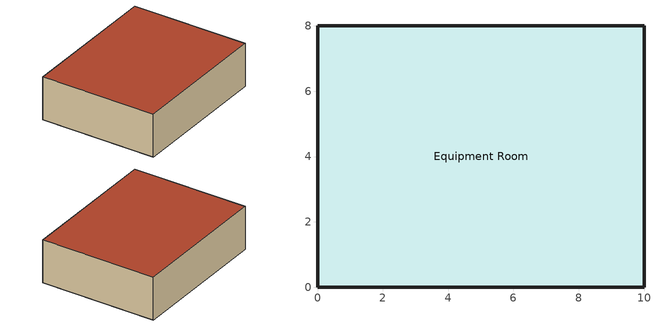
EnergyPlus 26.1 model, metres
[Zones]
Equipment Room
 floor ground (Depot construction): 0,8 10,8 10,0 0,0 z0
 wall outside (Depot construction): 10,0 0,0 0,8 10,8 10,0 z0:3
 roof outside (Depot construction): 0,0 10,0 10,8 0,8 z3
[Building]
OSR Depot Equipment Room: 0, Suburbs, 0.04, 0.4, FullExterior, 25, 6
[Site:Location]
OSR Hot-Dry Screening Location: 33.3, 44.4, 3, 35
[Site:GroundTemperature:BuildingSurface]
25, 25, 25, 25, 25, 25, 25, 25, 25, 25, 25, 25
[SizingPeriod:DesignDay]
Hot dry design day: 07, 21, SummerDesignDay, 45, 10, DefaultMultipliers, , Wetbulb, 24, , , , , 101325, 3, 270, No, No, No, ASHRAEClearSky, , , , , 1
[Material]
Concrete: MediumRough, 0.2, 1.4, 2200, 900, 0.9, 0.7, 0.7
[Construction]
Depot construction: Concrete
[Zone]
Equipment Room: 0, 0, 0, 0, 1, 1, 3, 80
[ElectricEquipment]
Charger losses: Equipment Room, Always On, EquipmentLevel, 40000, , , , 0, 0, 0
[ZoneVentilation:DesignFlowRate]
Equipment room ventilation: Equipment Room, Always On, Flow/Zone, 4, , , , Exhaust, 200, 0.7, 1, 0, 0, 0
[Schedule:Constant]
Always On: Fraction, 1
